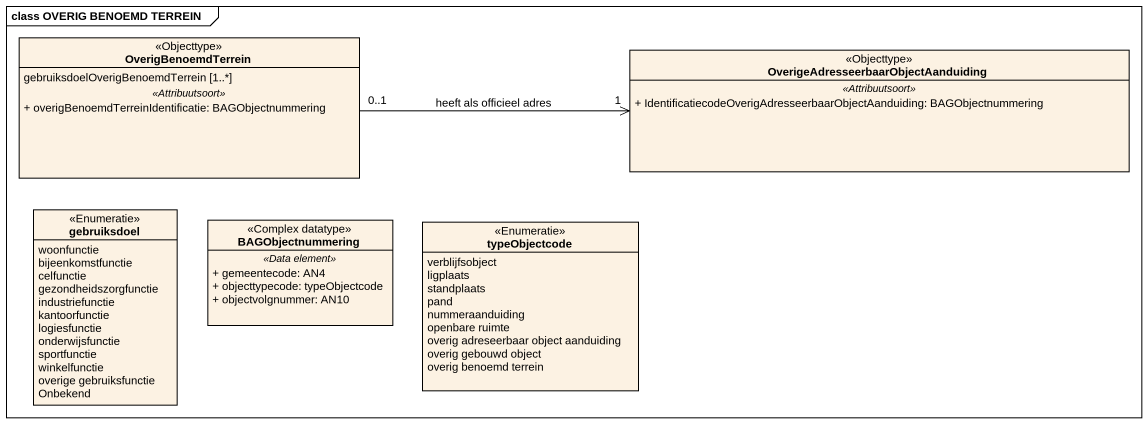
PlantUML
@startuml
mainframe class OVERIG BENOEMD TERREIN
hide circle
hide empty members
skinparam classAttributeIconSize 0
class OverigBenoemdTerrein <<Objecttype>> {
  gebruiksdoelOverigBenoemdTerrein [1..*]
  .. <<Attribuutsoort>> ..
  + overigBenoemdTerreinIdentificatie: BAGObjectnummering
}
class "OverigeAdresseerbaarObjectAanduiding" as OverigeAdresseerbaarObjectAa <<Objecttype>> {
  .. <<Attribuutsoort>> ..
  + IdentificatiecodeOverigAdresseerbaarObjectAanduiding: BAGObjectnummering
}
enum gebruiksdoel <<Enumeratie>> {
  woonfunctie
  bijeenkomstfunctie
  celfunctie
  gezondheidszorgfunctie
  industriefunctie
  kantoorfunctie
  logiesfunctie
  onderwijsfunctie
  sportfunctie
  winkelfunctie
  overige gebruiksfunctie
  Onbekend
}
class BAGObjectnummering <<Complex datatype>> {
  .. <<Data element>> ..
  + gemeentecode: AN4
  + objecttypecode: typeObjectcode
  + objectvolgnummer: AN10
}
enum typeObjectcode <<Enumeratie>> {
  verblijfsobject
  ligplaats
  standplaats
  pand
  nummeraanduiding
  openbare ruimte
  overig adreseerbaar object aanduiding
  overig gebouwd object
  overig benoemd terrein
}
OverigBenoemdTerrein "0..1" -right-> "1" OverigeAdresseerbaarObjectAa : heeft als officieel adres
@enduml
